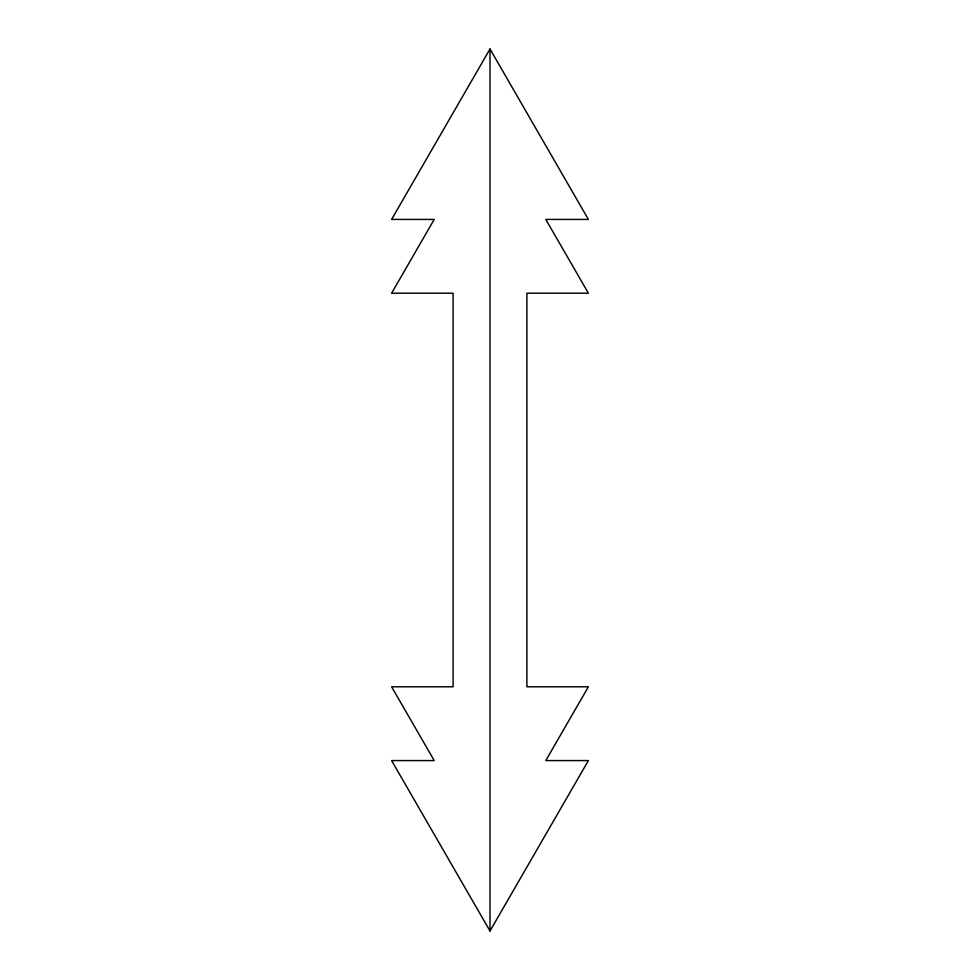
<?xml version="1.0" encoding="UTF-8"?>
<svg xmlns="http://www.w3.org/2000/svg" width="980" height="980" viewBox="0 0 980 980"><rect width="100%" height="100%" fill="white"/><g stroke="black" fill="none" stroke-linecap="round" stroke-linejoin="round"><path stroke-width="1.47" d="M490 49L391.608 219.422L434.214 219.422L391.608 293.216L453.103 293.216L453.103 686.784L391.608 686.784L434.214 760.578L391.608 760.578L490 931L588.392 760.578L545.787 760.578L588.392 686.784L526.897 686.784L526.897 293.216L588.392 293.216L545.787 219.422L588.392 219.422L490 49L490 931"/></g></svg>
